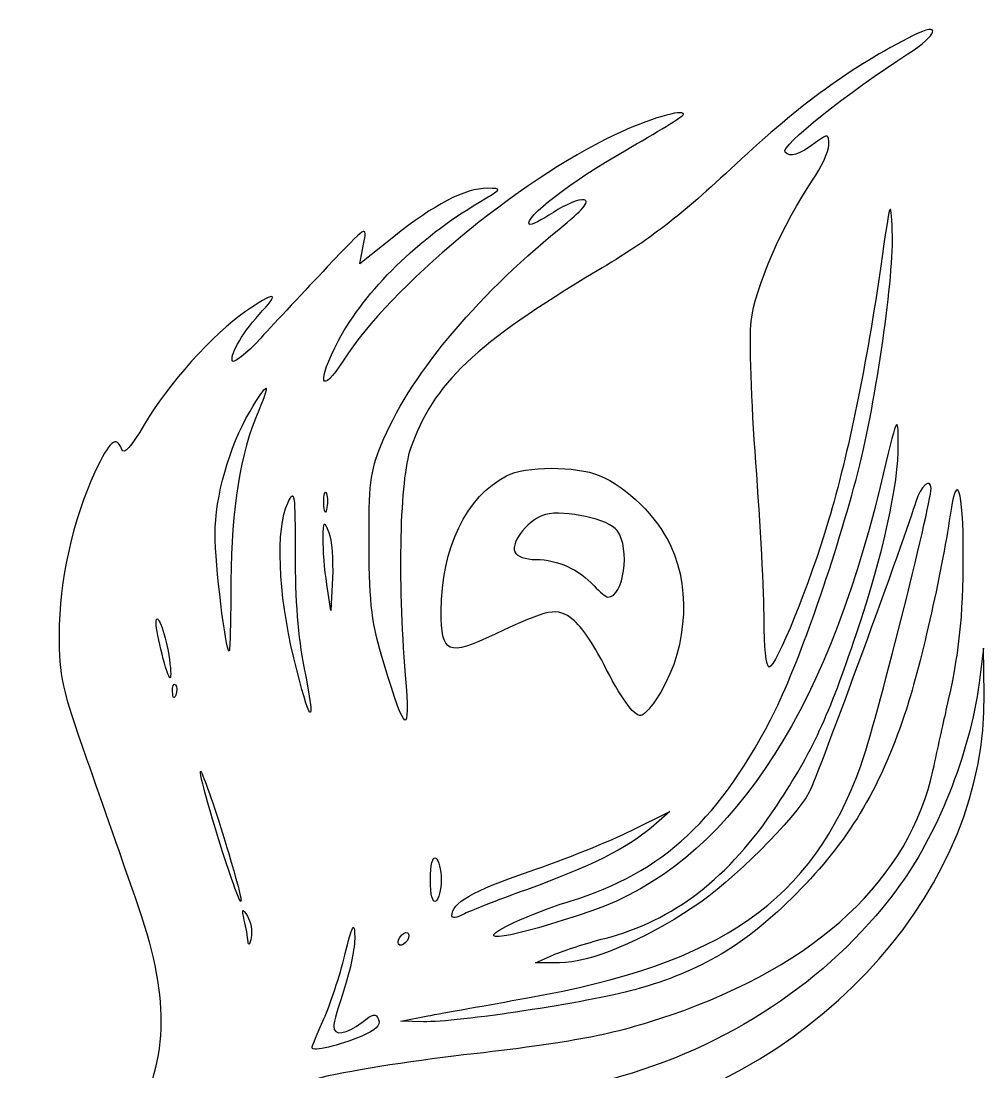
# Model space of a CAD drawing. Header units: centimetres. Extents: x -8.7 to 8.6, y -13.4 to 13.1.
# Drawn here: x 1.9 to 8.29, y 6.13 to 13.07 of the extents above; entities that cross this region are included whole.
import ezdxf

# ---------------------------------------------------------------- set-up
doc = ezdxf.new("R2010")
doc.units = ezdxf.units.CM
doc.header["$MEASUREMENT"] = 0
doc.layers.add('Layer 1', color=7, linetype='Continuous')

msp = doc.modelspace()

# ---------------------------------------------------------------- linework, layer by layer
at = {"layer": 'Layer 1'}
for points, knots in [([(1.91799, 4.71296), (1.93837, 5.03556), (2.03284, 5.20116), (2.33324, 5.44084), (2.33324, 5.44084), (2.47151, 5.55117), (2.61174, 5.69818), (2.64847, 5.77133), (2.64847, 5.77133), (2.88499, 6.24239), (2.88796, 6.62169), (2.66022, 7.27205), (2.66022, 7.27205), (2.58146, 7.49695), (2.43567, 7.91285), (2.33624, 8.19626), (2.33624, 8.19626), (2.17287, 8.66192), (2.15546, 8.74102), (2.15546, 9.01728), (2.15546, 9.01728), (2.15546, 9.36649), (2.24681, 9.77987), (2.3925, 10.08997), (2.3925, 10.08997), (2.49101, 10.29965), (2.53313, 10.33533), (2.56968, 10.24009), (2.56968, 10.24009), (2.58402, 10.20271), (2.63083, 10.25459), (2.71968, 10.40638), (2.71968, 10.40638), (2.87276, 10.66788), (3.17467, 11.00503), (3.38591, 11.15036), (3.38591, 11.15036), (3.57565, 11.28091), (3.61783, 11.28325), (3.50013, 11.1567), (3.50013, 11.1567), (3.37328, 11.02031), (3.28416, 10.87301), (3.29991, 10.82576), (3.29991, 10.82576), (3.30722, 10.80383), (3.39178, 10.87132), (3.48783, 10.97574), (3.48783, 10.97574), (3.58388, 11.08016), (3.78159, 11.2917), (3.92718, 11.44583), (3.92718, 11.44583), (4.19174, 11.72589), (4.19189, 11.72599), (4.16743, 11.59559), (4.16743, 11.59559), (4.16743, 11.59559), (4.14295, 11.46511), (4.14295, 11.46511), (4.14295, 11.46511), (4.14295, 11.46511), (4.36611, 11.64493), (4.36611, 11.64493), (4.36611, 11.64493), (4.62857, 11.85643), (4.83967, 11.96576), (4.98462, 11.9653), (4.98462, 11.9653), (5.0861, 11.96498), (5.08458, 11.9624), (4.92895, 11.87102), (4.92895, 11.87102), (4.53051, 11.6371), (4.17856, 11.29129), (4.00226, 10.96053), (4.00226, 10.96053), (3.85325, 10.68095), (3.87953, 10.58391), (4.03706, 10.83201), (4.03706, 10.83201), (4.34172, 11.31181), (5.18891, 12.01571), (5.82342, 12.31623), (5.82342, 12.31623), (6.05247, 12.42471), (6.28012, 12.49281), (6.28012, 12.45283), (6.28012, 12.45283), (6.28012, 12.44211), (6.10602, 12.33453), (5.89324, 12.21377), (5.89324, 12.21377), (5.54449, 12.01584), (5.22228, 11.76711), (5.26252, 11.72688), (5.26252, 11.72688), (5.27103, 11.71837), (5.34234, 11.754), (5.421, 11.80606), (5.421, 11.80606), (5.49966, 11.85811), (5.59073, 11.89531), (5.62339, 11.88873), (5.62339, 11.88873), (5.66509, 11.88032), (5.61556, 11.82217), (5.45697, 11.69335), (5.45697, 11.69335), (4.89717, 11.23863), (4.46028, 10.70863), (4.2834, 10.26969), (4.2834, 10.26969), (4.2103, 10.08828), (4.20061, 10.00743), (4.20329, 9.60108), (4.20329, 9.60108), (4.2059, 9.20609), (4.22034, 9.09269), (4.30253, 8.82173), (4.30253, 8.82173), (4.44608, 8.3485), (4.47601, 8.33264), (4.44226, 8.7477), (4.44226, 8.7477), (4.39025, 9.38741), (4.40553, 10.04092), (4.47732, 10.24665), (4.47732, 10.24665), (4.62651, 10.67421), (4.90709, 10.94114), (5.70953, 11.41892), (5.70953, 11.41892), (6.06481, 11.63046), (6.25251, 11.77497), (6.62581, 12.12435), (6.62581, 12.12435), (7.05292, 12.5241), (7.38699, 12.76638), (7.79818, 12.97461), (7.79818, 12.97461), (7.9876, 13.07053), (7.96167, 12.97982), (7.7635, 12.8533), (7.7635, 12.8533), (7.36999, 12.60207), (6.9164, 12.23964), (6.95153, 12.20451), (6.95153, 12.20451), (6.98945, 12.16659), (7.03636, 12.1817), (7.16016, 12.27172), (7.16016, 12.27172), (7.23649, 12.32722), (7.24016, 12.32631), (7.24016, 12.25196), (7.24016, 12.25196), (7.24016, 12.2091), (7.19204, 12.10408), (7.13322, 12.0186), (7.13322, 12.0186), (6.94114, 11.73942), (6.75072, 11.3025), (6.72671, 11.08588), (6.72671, 11.08588), (6.71423, 10.97328), (6.72853, 10.55313), (6.75847, 10.15222), (6.75847, 10.15222), (6.78842, 9.75131), (6.81304, 9.28328), (6.81319, 9.11216), (6.81319, 9.11216), (6.81332, 8.94104), (6.82786, 8.80103), (6.84547, 8.80103), (6.84547, 8.80103), (6.89168, 8.80103), (7.11375, 9.34802), (7.23936, 9.77123), (7.23936, 9.77123), (7.36807, 10.20492), (7.49371, 10.81792), (7.58345, 11.45006), (7.58345, 11.45006), (7.64702, 11.89788), (7.64941, 11.90513), (7.65986, 11.68237), (7.65986, 11.68237), (7.67328, 11.39635), (7.55419, 10.55891), (7.43391, 10.09341), (7.43391, 10.09341), (7.29334, 9.54939), (7.04943, 8.84609), (6.88785, 8.51888), (6.88785, 8.51888), (6.53633, 7.80703), (6.14242, 7.43992), (5.53189, 7.25518), (5.53189, 7.25518), (5.42516, 7.22288), (5.25784, 7.1588), (5.16006, 7.11277), (5.16006, 7.11277), (4.83533, 6.95991), (5.14043, 7.00607), (5.67564, 7.19076), (5.67564, 7.19076), (6.55727, 7.495), (7.21278, 8.45986), (7.57891, 9.99221), (7.57891, 9.99221), (7.69381, 10.47308), (7.6979, 10.48276), (7.69937, 10.27667), (7.69937, 10.27667), (7.70129, 10.00678), (7.6021, 9.55626), (7.42322, 9.02236), (7.42322, 9.02236), (7.24082, 8.47795), (7.1312, 8.24115), (6.8987, 7.88927), (6.8987, 7.88927), (6.58076, 7.40807), (6.2163, 7.12613), (5.76026, 7.00858), (5.76026, 7.00858), (5.64056, 6.97773), (5.48856, 6.92901), (5.42246, 6.90032), (5.42246, 6.90032), (5.42246, 6.90032), (5.30229, 6.84816), (5.30229, 6.84816), (5.30229, 6.84816), (5.30229, 6.84816), (5.4623, 6.84773), (5.4623, 6.84773), (5.4623, 6.84773), (5.6611, 6.8472), (6.01097, 6.99252), (6.34418, 7.21404), (6.34418, 7.21404), (6.60081, 7.38464), (7.02227, 7.8025), (7.11122, 7.97451), (7.11122, 7.97451), (7.16581, 8.08008), (7.7594, 9.6993), (7.81504, 9.89443), (7.81504, 9.89443), (7.84417, 9.99658), (7.91576, 10.05805), (7.91576, 9.98091), (7.91576, 9.98091), (7.91576, 9.87031), (7.54451, 8.40313), (7.45246, 8.14996), (7.45246, 8.14996), (7.12702, 7.25487), (6.5374, 6.8442), (5.24895, 6.61524), (5.24895, 6.61524), (4.98494, 6.56832), (4.68892, 6.5148), (4.59114, 6.49629), (4.59114, 6.49629), (4.59114, 6.49629), (4.41335, 6.46264), (4.41335, 6.46264), (4.41335, 6.46264), (4.41335, 6.46264), (4.56276, 6.45844), (4.56276, 6.45844), (4.56276, 6.45844), (4.78017, 6.45232), (5.64995, 6.58392), (5.95952, 6.66976), (5.95952, 6.66976), (6.39831, 6.79144), (6.68721, 6.96352), (7.02682, 7.30551), (7.02682, 7.30551), (7.36866, 7.64974), (7.57116, 7.98487), (7.74122, 8.48788), (7.74122, 8.48788), (7.83945, 8.77841), (7.9874, 9.42703), (8.04179, 9.80553), (8.04179, 9.80553), (8.08587, 10.11231), (8.1291, 9.98134), (8.1291, 9.54099), (8.1291, 9.54099), (8.1291, 9.1311), (8.10203, 8.88433), (8.01673, 8.51657), (8.01673, 8.51657), (7.99632, 8.42857), (7.95741, 8.25256), (7.93027, 8.12544), (7.93027, 8.12544), (7.77639, 7.40465), (7.16554, 6.83395), (6.19201, 6.50144), (6.19201, 6.50144), (5.82032, 6.37449), (5.54894, 6.32256), (4.82817, 6.24045), (4.82817, 6.24045), (4.46963, 6.19961), (4.03328, 6.12905), (3.85851, 6.08365), (3.85851, 6.08365), (3.68374, 6.03826), (3.53196, 6.01532), (3.52123, 6.03269), (3.52123, 6.03269), (3.49091, 6.08174), (3.43552, 6.0311), (3.43552, 5.95433), (3.43552, 5.95433), (3.43552, 5.86941), (3.48842, 5.86774), (3.68884, 5.94631), (3.68884, 5.94631), (3.81998, 5.99772), (3.97855, 6.00757), (4.69781, 6.00899), (4.69781, 6.00899), (5.41705, 6.01041), (5.59016, 6.02116), (5.79912, 6.0774), (5.79912, 6.0774), (6.56829, 6.28442), (7.23431, 6.72469), (7.68308, 7.32279), (7.68308, 7.32279), (7.95526, 7.68555), (8.17194, 8.22713), (8.23269, 8.69651), (8.23269, 8.69651), (8.23269, 8.69651), (8.26232, 8.92548), (8.26232, 8.92548), (8.26232, 8.92548), (8.26232, 8.92548), (8.26683, 8.62004), (8.26683, 8.62004), (8.26683, 8.62004), (8.28533, 7.36646), (7.22744, 6.16047), (5.78665, 5.79266), (5.78665, 5.79266), (5.38799, 5.69089), (5.0094, 5.68251), (4.51076, 5.76441), (4.51076, 5.76441), (3.89469, 5.86561), (3.24122, 5.7792), (2.67983, 5.52232), (2.67983, 5.52232), (2.37593, 5.38326), (2.15435, 5.15421), (2.06614, 4.88792), (2.06614, 4.88792), (2.03084, 4.78134), (1.97976, 4.64614), (1.95264, 4.58747), (1.95264, 4.58747), (1.90583, 4.48621), (1.90407, 4.49258), (1.918, 4.71297), (1.918, 4.71297), (1.918, 4.71297), (1.91799, 4.71296), (1.91799, 4.71296)], [0, 0, 0, 0, 0.0104167, 0.0104167, 0.0104167, 0.0104167, 0.0208333, 0.0208333, 0.0208333, 0.0208333, 0.03125, 0.03125, 0.03125, 0.03125, 0.0416667, 0.0416667, 0.0416667, 0.0416667, 0.0520833, 0.0520833, 0.0520833, 0.0520833, 0.0625, 0.0625, 0.0625, 0.0625, 0.0729167, 0.0729167, 0.0729167, 0.0729167, 0.0833333, 0.0833333, 0.0833333, 0.0833333, 0.09375, 0.09375, 0.09375, 0.09375, 0.1041667, 0.1041667, 0.1041667, 0.1041667, 0.1145833, 0.1145833, 0.1145833, 0.1145833, 0.125, 0.125, 0.125, 0.125, 0.1354167, 0.1354167, 0.1354167, 0.1354167, 0.1458333, 0.1458333, 0.1458333, 0.1458333, 0.15625, 0.15625, 0.15625, 0.15625, 0.1666667, 0.1666667, 0.1666667, 0.1666667, 0.1770833, 0.1770833, 0.1770833, 0.1770833, 0.1875, 0.1875, 0.1875, 0.1875, 0.1979167, 0.1979167, 0.1979167, 0.1979167, 0.2083333, 0.2083333, 0.2083333, 0.2083333, 0.21875, 0.21875, 0.21875, 0.21875, 0.2291667, 0.2291667, 0.2291667, 0.2291667, 0.2395833, 0.2395833, 0.2395833, 0.2395833, 0.25, 0.25, 0.25, 0.25, 0.2604167, 0.2604167, 0.2604167, 0.2604167, 0.2708333, 0.2708333, 0.2708333, 0.2708333, 0.28125, 0.28125, 0.28125, 0.28125, 0.2916667, 0.2916667, 0.2916667, 0.2916667, 0.3020833, 0.3020833, 0.3020833, 0.3020833, 0.3125, 0.3125, 0.3125, 0.3125, 0.3229167, 0.3229167, 0.3229167, 0.3229167, 0.3333333, 0.3333333, 0.3333333, 0.3333333, 0.34375, 0.34375, 0.34375, 0.34375, 0.3541667, 0.3541667, 0.3541667, 0.3541667, 0.3645833, 0.3645833, 0.3645833, 0.3645833, 0.375, 0.375, 0.375, 0.375, 0.3854167, 0.3854167, 0.3854167, 0.3854167, 0.3958333, 0.3958333, 0.3958333, 0.3958333, 0.40625, 0.40625, 0.40625, 0.40625, 0.4166667, 0.4166667, 0.4166667, 0.4166667, 0.4270833, 0.4270833, 0.4270833, 0.4270833, 0.4375, 0.4375, 0.4375, 0.4375, 0.4479167, 0.4479167, 0.4479167, 0.4479167, 0.4583333, 0.4583333, 0.4583333, 0.4583333, 0.46875, 0.46875, 0.46875, 0.46875, 0.4791667, 0.4791667, 0.4791667, 0.4791667, 0.4895833, 0.4895833, 0.4895833, 0.4895833, 0.5, 0.5, 0.5, 0.5, 0.5104167, 0.5104167, 0.5104167, 0.5104167, 0.5208333, 0.5208333, 0.5208333, 0.5208333, 0.53125, 0.53125, 0.53125, 0.53125, 0.5416667, 0.5416667, 0.5416667, 0.5416667, 0.5520833, 0.5520833, 0.5520833, 0.5520833, 0.5625, 0.5625, 0.5625, 0.5625, 0.5729167, 0.5729167, 0.5729167, 0.5729167, 0.5833333, 0.5833333, 0.5833333, 0.5833333, 0.59375, 0.59375, 0.59375, 0.59375, 0.6041667, 0.6041667, 0.6041667, 0.6041667, 0.6145833, 0.6145833, 0.6145833, 0.6145833, 0.625, 0.625, 0.625, 0.625, 0.6354167, 0.6354167, 0.6354167, 0.6354167, 0.6458333, 0.6458333, 0.6458333, 0.6458333, 0.65625, 0.65625, 0.65625, 0.65625, 0.6666667, 0.6666667, 0.6666667, 0.6666667, 0.6770833, 0.6770833, 0.6770833, 0.6770833, 0.6875, 0.6875, 0.6875, 0.6875, 0.6979167, 0.6979167, 0.6979167, 0.6979167, 0.7083333, 0.7083333, 0.7083333, 0.7083333, 0.71875, 0.71875, 0.71875, 0.71875, 0.7291667, 0.7291667, 0.7291667, 0.7291667, 0.7395833, 0.7395833, 0.7395833, 0.7395833, 0.75, 0.75, 0.75, 0.75, 0.7604167, 0.7604167, 0.7604167, 0.7604167, 0.7708333, 0.7708333, 0.7708333, 0.7708333, 0.78125, 0.78125, 0.78125, 0.78125, 0.7916667, 0.7916667, 0.7916667, 0.7916667, 0.8020833, 0.8020833, 0.8020833, 0.8020833, 0.8125, 0.8125, 0.8125, 0.8125, 0.8229167, 0.8229167, 0.8229167, 0.8229167, 0.8333333, 0.8333333, 0.8333333, 0.8333333, 0.84375, 0.84375, 0.84375, 0.84375, 0.8541667, 0.8541667, 0.8541667, 0.8541667, 0.8645833, 0.8645833, 0.8645833, 0.8645833, 0.875, 0.875, 0.875, 0.875, 0.8854167, 0.8854167, 0.8854167, 0.8854167, 0.8958333, 0.8958333, 0.8958333, 0.8958333, 0.90625, 0.90625, 0.90625, 0.90625, 0.9166667, 0.9166667, 0.9166667, 0.9166667, 0.9270833, 0.9270833, 0.9270833, 0.9270833, 0.9375, 0.9375, 0.9375, 0.9375, 0.9479167, 0.9479167, 0.9479167, 0.9479167, 0.9583333, 0.9583333, 0.9583333, 0.9583333, 0.96875, 0.96875, 0.96875, 0.96875, 0.9791667, 0.9791667, 0.9791667, 0.9791667, 1, 1, 1, 1]), ([(3.2909, 9.37167), (3.29331, 9.85314), (3.35173, 10.21158), (3.47446, 10.49789), (3.47446, 10.49789), (3.55915, 10.69547), (3.534, 10.69159), (3.41512, 10.48873), (3.41512, 10.48873), (3.27861, 10.2558), (3.18666, 9.92983), (3.18639, 9.6779), (3.18639, 9.6779), (3.18618, 9.48278), (3.25557, 8.90769), (3.27932, 8.90769), (3.27932, 8.90769), (3.28442, 8.90769), (3.28964, 9.11648), (3.29091, 9.37166), (3.29091, 9.37166), (3.29091, 9.37166), (3.2909, 9.37167), (3.2909, 9.37167)], [0, 0, 0, 0, 0.1428571, 0.1428571, 0.1428571, 0.1428571, 0.2857143, 0.2857143, 0.2857143, 0.2857143, 0.4285714, 0.4285714, 0.4285714, 0.4285714, 0.5714286, 0.5714286, 0.5714286, 0.5714286, 0.7142857, 0.7142857, 0.7142857, 0.7142857, 1, 1, 1, 1]), ([(6.09402, 8.57879), (6.29692, 8.87209), (6.33928, 9.29474), (6.19651, 9.60133), (6.19651, 9.60133), (6.10619, 9.79529), (5.90808, 9.99078), (5.72381, 10.06777), (5.72381, 10.06777), (5.57071, 10.13174), (5.23624, 10.1303), (5.11023, 10.06514), (5.11023, 10.06514), (4.84635, 9.92868), (4.68003, 9.58328), (4.68003, 9.17174), (4.68003, 9.17174), (4.68003, 8.8887), (4.72201, 8.87027), (5.03196, 9.01723), (5.03196, 9.01723), (5.39263, 9.18824), (5.44518, 9.19809), (5.5513, 9.11462), (5.5513, 9.11462), (5.60157, 9.07507), (5.69192, 8.94434), (5.75206, 8.8241), (5.75206, 8.8241), (5.86402, 8.60027), (5.94976, 8.48103), (5.99875, 8.48103), (5.99875, 8.48103), (6.01394, 8.48103), (6.05682, 8.52503), (6.09402, 8.57881), (6.09402, 8.57881), (6.09402, 8.57881), (6.09402, 8.57879), (6.09402, 8.57879)], [0, 0, 0, 0, 0.0909091, 0.0909091, 0.0909091, 0.0909091, 0.1818182, 0.1818182, 0.1818182, 0.1818182, 0.2727273, 0.2727273, 0.2727273, 0.2727273, 0.3636364, 0.3636364, 0.3636364, 0.3636364, 0.4545455, 0.4545455, 0.4545455, 0.4545455, 0.5454545, 0.5454545, 0.5454545, 0.5454545, 0.6363636, 0.6363636, 0.6363636, 0.6363636, 0.7272727, 0.7272727, 0.7272727, 0.7272727, 0.8181818, 0.8181818, 0.8181818, 0.8181818, 1, 1, 1, 1]), ([(3.77286, 8.80325), (3.73501, 8.9888), (3.71361, 9.25989), (3.71436, 9.54405), (3.71436, 9.54405), (3.71544, 9.9539), (3.71131, 9.98309), (3.66603, 9.88553), (3.66603, 9.88553), (3.58618, 9.71351), (3.60245, 9.29589), (3.70585, 8.86347), (3.70585, 8.86347), (3.81309, 8.41497), (3.8608, 8.3721), (3.77286, 8.80325)], [0, 0, 0, 0, 0.2, 0.2, 0.2, 0.2, 0.4, 0.4, 0.4, 0.4, 0.6, 0.6, 0.6, 0.6, 1, 1, 1, 1]), ([(3.92109, 9.94843), (3.91135, 9.9725), (3.90397, 9.9442), (3.9047, 9.88553), (3.9047, 9.88553), (3.90543, 9.82686), (3.91339, 9.80716), (3.92241, 9.84176), (3.92241, 9.84176), (3.93143, 9.87636), (3.93083, 9.92436), (3.92109, 9.94843)], [0, 0, 0, 0, 0.25, 0.25, 0.25, 0.25, 0.5, 0.5, 0.5, 0.5, 1, 1, 1, 1]), ([(5.69012, 9.33803), (5.59193, 9.44653), (5.44783, 9.51218), (5.30785, 9.51218), (5.30785, 9.51218), (5.23426, 9.51218), (5.17762, 9.53255), (5.16584, 9.56325), (5.16584, 9.56325), (5.13927, 9.63249), (5.2636, 9.78369), (5.36883, 9.8101), (5.36883, 9.8101), (5.49646, 9.84213), (5.78968, 9.77662), (5.8426, 9.70424), (5.8426, 9.70424), (5.93102, 9.58332), (5.88609, 9.26328), (5.7807, 9.26328), (5.7807, 9.26328), (5.76809, 9.26328), (5.72732, 9.29692), (5.69011, 9.33804), (5.69011, 9.33804), (5.69011, 9.33804), (5.69012, 9.33803), (5.69012, 9.33803)], [0, 0, 0, 0, 0.125, 0.125, 0.125, 0.125, 0.25, 0.25, 0.25, 0.25, 0.375, 0.375, 0.375, 0.375, 0.5, 0.5, 0.5, 0.5, 0.625, 0.625, 0.625, 0.625, 0.75, 0.75, 0.75, 0.75, 1, 1, 1, 1]), ([(3.93709, 9.69167), (3.90451, 9.77325), (3.90213, 9.7706), (3.90002, 9.65048), (3.90002, 9.65048), (3.89878, 9.57987), (3.90977, 9.44387), (3.92443, 9.34824), (3.92443, 9.34824), (3.92443, 9.34824), (3.9511, 9.17438), (3.9511, 9.17438), (3.9511, 9.17438), (3.9511, 9.17438), (3.9615, 9.38943), (3.9615, 9.38943), (3.9615, 9.38943), (3.96722, 9.50771), (3.95623, 9.64372), (3.93709, 9.69167)], [0, 0, 0, 0, 0.1666667, 0.1666667, 0.1666667, 0.1666667, 0.3333333, 0.3333333, 0.3333333, 0.3333333, 0.5, 0.5, 0.5, 0.5, 0.6666667, 0.6666667, 0.6666667, 0.6666667, 1, 1, 1, 1]), ([(2.88004, 8.88103), (2.85654, 9.03575), (2.79866, 9.18227), (2.79656, 9.09234), (2.79656, 9.09234), (2.79509, 9.02944), (2.87151, 8.72991), (2.88901, 8.72991), (2.88901, 8.72991), (2.8967, 8.72991), (2.89266, 8.79791), (2.88003, 8.88103), (2.88003, 8.88103), (2.88003, 8.88103), (2.88004, 8.88103), (2.88004, 8.88103)], [0, 0, 0, 0, 0.2, 0.2, 0.2, 0.2, 0.4, 0.4, 0.4, 0.4, 0.6, 0.6, 0.6, 0.6, 1, 1, 1, 1]), ([(2.92364, 8.68472), (2.91182, 8.69654), (2.90342, 8.67553), (2.90496, 8.63805), (2.90496, 8.63805), (2.90667, 8.59663), (2.91509, 8.5882), (2.92644, 8.61657), (2.92644, 8.61657), (2.93671, 8.64224), (2.93545, 8.67291), (2.92363, 8.68472), (2.92363, 8.68472), (2.92363, 8.68472), (2.92364, 8.68472), (2.92364, 8.68472)], [0, 0, 0, 0, 0.2, 0.2, 0.2, 0.2, 0.4, 0.4, 0.4, 0.4, 0.6, 0.6, 0.6, 0.6, 1, 1, 1, 1]), ([(3.23773, 7.69652), (3.16407, 7.93251), (3.09754, 8.11932), (3.08988, 8.11166), (3.08988, 8.11166), (3.08222, 8.104), (3.13575, 7.90418), (3.20884, 7.66763), (3.20884, 7.66763), (3.28193, 7.43107), (3.34846, 7.24426), (3.35669, 7.25249), (3.35669, 7.25249), (3.36492, 7.26072), (3.31139, 7.46053), (3.23773, 7.69652)], [0, 0, 0, 0, 0.2, 0.2, 0.2, 0.2, 0.4, 0.4, 0.4, 0.4, 0.6, 0.6, 0.6, 0.6, 1, 1, 1, 1]), ([(5.2364, 7.32818), (5.6679, 7.48438), (5.90955, 7.60424), (6.06678, 7.74007), (6.06678, 7.74007), (6.06678, 7.74007), (6.19123, 7.84759), (6.19123, 7.84759), (6.19123, 7.84759), (6.19123, 7.84759), (5.93708, 7.72122), (5.93708, 7.72122), (5.93708, 7.72122), (5.7973, 7.65172), (5.49328, 7.52975), (5.26149, 7.45019), (5.26149, 7.45019), (4.88083, 7.31953), (4.75115, 7.24512), (4.75115, 7.15734), (4.75115, 7.15734), (4.75115, 7.14083), (4.78389, 7.14485), (4.82391, 7.16627), (4.82391, 7.16627), (4.86393, 7.18769), (5.04955, 7.26055), (5.2364, 7.32819), (5.2364, 7.32819), (5.2364, 7.32819), (5.2364, 7.32818), (5.2364, 7.32818)], [0, 0, 0, 0, 0.1111111, 0.1111111, 0.1111111, 0.1111111, 0.2222222, 0.2222222, 0.2222222, 0.2222222, 0.3333333, 0.3333333, 0.3333333, 0.3333333, 0.4444444, 0.4444444, 0.4444444, 0.4444444, 0.5555556, 0.5555556, 0.5555556, 0.5555556, 0.6666667, 0.6666667, 0.6666667, 0.6666667, 0.7777778, 0.7777778, 0.7777778, 0.7777778, 1, 1, 1, 1]), ([(4.68003, 7.39651), (4.68003, 7.46265), (4.66403, 7.52665), (4.64447, 7.53874), (4.64447, 7.53874), (4.62273, 7.55218), (4.60891, 7.49693), (4.60891, 7.39651), (4.60891, 7.39651), (4.60891, 7.29609), (4.62272, 7.24084), (4.64447, 7.25428), (4.64447, 7.25428), (4.66403, 7.26637), (4.68003, 7.33037), (4.68003, 7.39651)], [0, 0, 0, 0, 0.2, 0.2, 0.2, 0.2, 0.4, 0.4, 0.4, 0.4, 0.6, 0.6, 0.6, 0.6, 1, 1, 1, 1]), ([(3.39985, 7.15547), (3.36498, 7.21014), (3.36218, 7.20666), (3.37925, 7.12982), (3.37925, 7.12982), (3.39011, 7.08093), (3.40139, 7.01692), (3.40432, 6.98759), (3.40432, 6.98759), (3.40725, 6.95826), (3.41652, 6.9698), (3.42492, 7.01324), (3.42492, 7.01324), (3.43332, 7.05668), (3.42204, 7.12068), (3.39985, 7.15547)], [0, 0, 0, 0, 0.2, 0.2, 0.2, 0.2, 0.4, 0.4, 0.4, 0.4, 0.6, 0.6, 0.6, 0.6, 1, 1, 1, 1]), ([(4.15444, 6.36304), (4.24583, 6.40151), (4.28038, 6.43506), (4.26632, 6.4717), (4.26632, 6.4717), (4.24914, 6.51646), (4.23197, 6.51369), (4.15597, 6.45391), (4.15597, 6.45391), (4.05395, 6.37366), (3.96846, 6.36156), (3.96976, 6.42756), (3.96976, 6.42756), (3.97024, 6.45201), (4.00224, 6.5665), (4.04088, 6.68198), (4.04088, 6.68198), (4.07951, 6.79747), (4.10994, 6.94947), (4.1085, 7.01978), (4.1085, 7.01978), (4.10635, 7.12462), (4.09473, 7.10285), (4.04386, 6.8987), (4.04386, 6.8987), (4.00975, 6.7618), (3.94692, 6.57176), (3.90425, 6.47638), (3.90425, 6.47638), (3.86158, 6.381), (3.82666, 6.295), (3.82666, 6.28526), (3.82666, 6.28526), (3.82666, 6.25814), (4.00677, 6.30088), (4.15445, 6.36304), (4.15445, 6.36304), (4.15445, 6.36304), (4.15444, 6.36304), (4.15444, 6.36304)], [0, 0, 0, 0, 0.0909091, 0.0909091, 0.0909091, 0.0909091, 0.1818182, 0.1818182, 0.1818182, 0.1818182, 0.2727273, 0.2727273, 0.2727273, 0.2727273, 0.3636364, 0.3636364, 0.3636364, 0.3636364, 0.4545455, 0.4545455, 0.4545455, 0.4545455, 0.5454545, 0.5454545, 0.5454545, 0.5454545, 0.6363636, 0.6363636, 0.6363636, 0.6363636, 0.7272727, 0.7272727, 0.7272727, 0.7272727, 0.8181818, 0.8181818, 0.8181818, 0.8181818, 1, 1, 1, 1]), ([(4.46669, 7.02735), (4.46669, 7.04691), (4.45069, 7.05302), (4.43113, 7.04093), (4.43113, 7.04093), (4.41157, 7.02884), (4.39557, 7.00295), (4.39557, 6.9834), (4.39557, 6.9834), (4.39557, 6.96384), (4.41157, 6.95773), (4.43113, 6.96982), (4.43113, 6.96982), (4.45069, 6.98191), (4.46669, 7.0078), (4.46669, 7.02735)], [0, 0, 0, 0, 0.2, 0.2, 0.2, 0.2, 0.4, 0.4, 0.4, 0.4, 0.6, 0.6, 0.6, 0.6, 1, 1, 1, 1])]:
    msp.add_open_spline(points, degree=3, knots=knots, dxfattribs=at)

doc.saveas('drawing.dxf')
